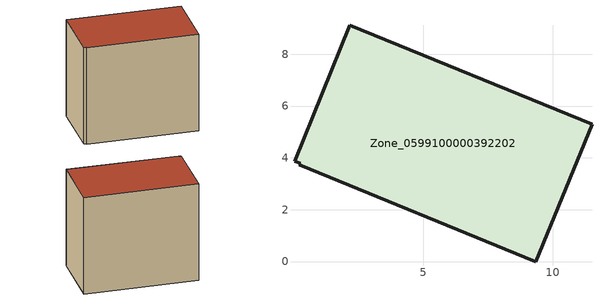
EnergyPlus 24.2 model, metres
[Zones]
Zone_0599100000392202
 floor ground (C_G): 9.35,0 0.22,3.73 0.24,3.79 0.03,3.88 2.17,9.11 11.51,5.29 z0
 wall outside (C_F): 9.35,0 11.51,5.29 2.17,9.11 0.03,3.88 0.24,3.79 0.22,3.73 9.35,0 z0:9.07
 roof outside (C_R): 0.22,3.73 9.35,0 11.51,5.29 2.17,9.11 0.03,3.88 0.24,3.79 z9.07
[BUILDING]
Pand.0599100000392202: North Axis=0; Terrain=City; Loads Convergence Tolerance Value=0.04; Temperature Convergence Tolerance Value=0.4; Solar Distribution=FullExterior; Maximum Number of Warmup Days=25; Minimum Number of Warmup Days=1
[Site:Location]
Rotterdam.The.Hague.AP_ZH_NLD Design_Conditions: Latitude=51.96; Longitude=4.45; Time Zone=1; Elevation=-4.5
[SITE:GROUNDTEMPERATURE:BUILDINGSURFACE]
18, 18, 18, 18, 18, 18, 18, 18, 18, 18, 18, 18
[MATERIAL] Thermal Absorptance=0.9; Solar Absorptance=0.7; Visible Absorptance=0.7
Name | Roughness | Thickness | Conductivity | Density | Specific Heat
G.TI.1992-2005 | MediumSmooth | 0.15 | 0.06 | 540 | 1210
F.TI.1992-2005 | Rough | 0.3 | 0.12 | 1920 | 840
R.TI.1992-2005 | MediumRough | 0.2 | 0.08 | 1500 | 1000
[CONSTRUCTION]
C_G: G.TI.1992-2005
C_F: F.TI.1992-2005
C_R: R.TI.1992-2005
[ZONE]
Zone_0599100000392202: Type=1; Multiplier=1; Ceiling Height=Autocalculate; Volume=Autocalculate; Floor Area=autocalculate; Part of Total Floor Area=Yes
[ZONEINFILTRATION:DESIGNFLOWRATE]
Infil_Zone_0599100000392202: Zone or ZoneList or Space or SpaceList=Zone_0599100000392202; Schedule=AlwaysOn; Design Flow Rate Calculation Method=Flow/Area; Flow Rate per Floor Area=0.0015; Constant Term Coefficient=1; Temperature Term Coefficient=0; Velocity Term Coefficient=0; Velocity Squared Term Coefficient=0
[HVACTEMPLATE:ZONE:IDEALLOADSAIRSYSTEM]
Zone_0599100000392202: Maximum Heating Supply Air Temperature=50; Minimum Cooling Supply Air Temperature=13; Maximum Heating Supply Air Humidity Ratio=0.0156; Minimum Cooling Supply Air Humidity Ratio=0.0077; Heating Limit=NoLimit; Cooling Limit=NoLimit; Dehumidification Control Type=ConstantSensibleHeatRatio; Cooling Sensible Heat Ratio=0.7; Dehumidification Setpoint=60; Humidification Control Type=None; Humidification Setpoint=30; Outdoor Air Method=None; Outdoor Air Flow Rate per Person=0.00944; Outdoor Air Flow Rate per Zone Floor Area=0; Outdoor Air Flow Rate per Zone=0; Demand Controlled Ventilation Type=None; Outdoor Air Economizer Type=NoEconomizer; Heat Recovery Type=None; Sensible Heat Recovery Effectiveness=0.7; Latent Heat Recovery Effectiveness=0.65
[ZONECONTROL:THERMOSTAT]
ThermostatControl_Zone_0599100000392202: Zone or ZoneList=Zone_0599100000392202; Control Type Schedule=DualSetpointControlType; Control 1=Thermostat_Zone_0599100000392202; Temperature Difference Between Cutout And Setpoint=0
[THERMOSTATSETPOINT:DUALSETPOINT]
Thermostat_Zone_0599100000392202: Heating Setpoint Temperature Schedule=HeatingSetpoint_Zone_0599100000392202; Cooling Setpoint Temperature Schedule=CoolingSetpoint_Zone_0599100000392202
[SCHEDULE:COMPACT]
HeatingSetpoint_Zone_0599100000392202: Through: 12/31, For: AllDays, Until: 24:00, 21
CoolingSetpoint_Zone_0599100000392202: Through: 12/31, For: AllDays, Until: 24:00, 24
DualSetpointControlType: Through: 12/31, For: AllDays, Until: 24:00, 4
AlwaysOn: Through: 12/31, For: AllDays, Until: 24:00, 1
